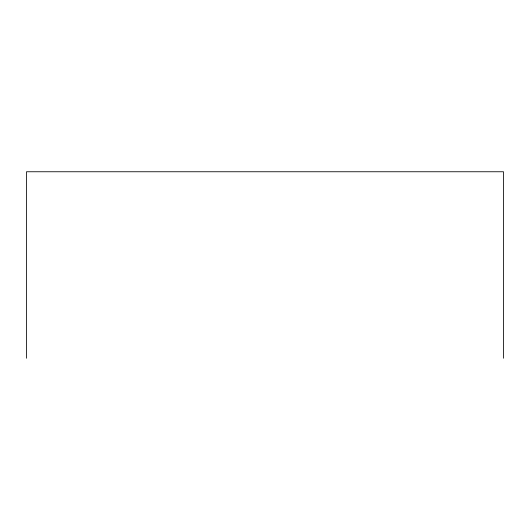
<?xml version="1.0" encoding="UTF-8"?>
<svg xmlns="http://www.w3.org/2000/svg" width="530" height="530" viewBox="0 0 530 530"><rect width="100%" height="100%" fill="white"/><g stroke="black" fill="none" stroke-linecap="round" stroke-linejoin="round"><path stroke-width="0.79" d="M503.5 358.247L503.5 171.753L26.5 171.753L26.5 358.247"/></g></svg>
